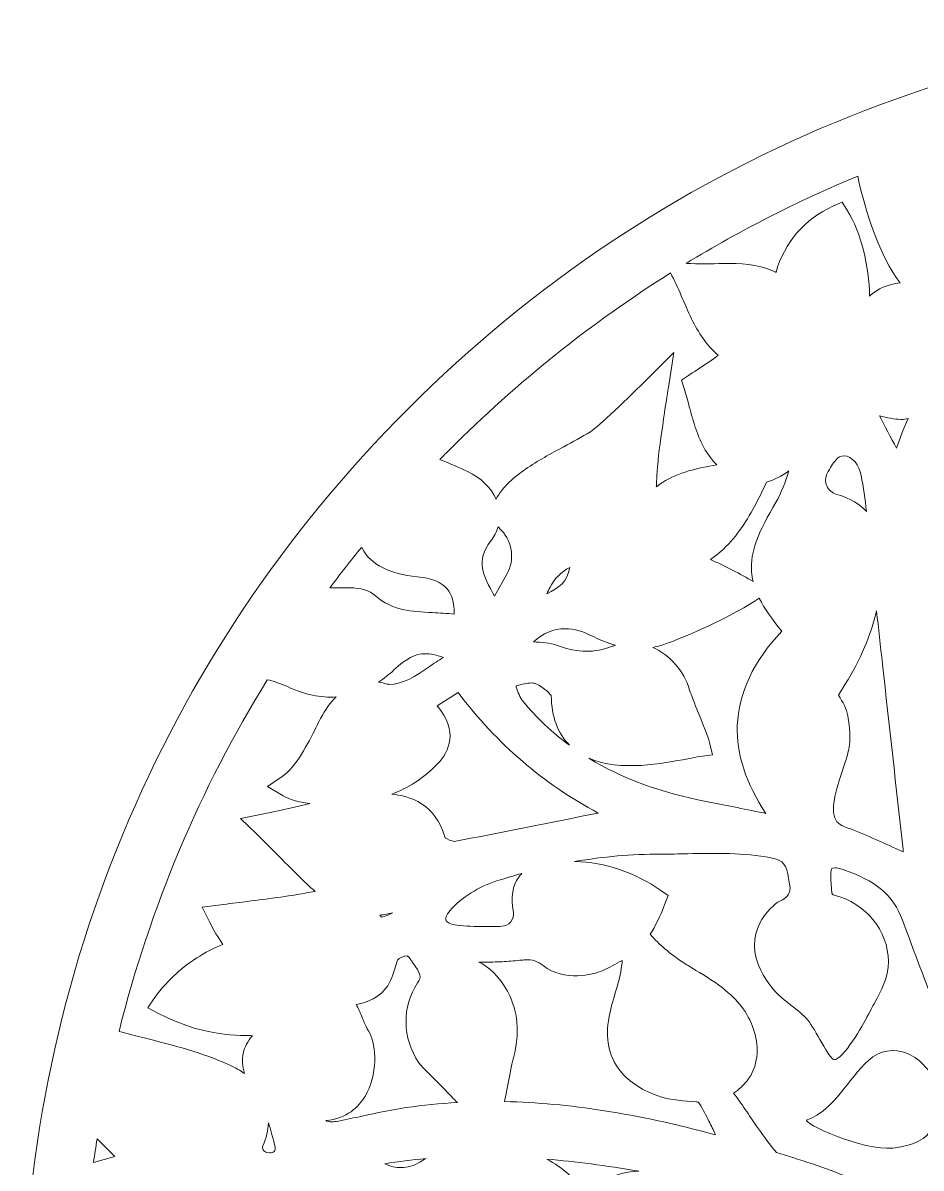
# Model space of a CAD drawing. Header units: millimetres. Extents: x -978 to 1415, y -113 to 605.
# Drawn here: x 728.8 to 962.8, y 306.6 to 605 of the extents above; entities that cross this region are included whole.
import ezdxf

# ---------------------------------------------------------------- set-up
doc = ezdxf.new("R2010")
doc.units = ezdxf.units.MM
doc.header["$MEASUREMENT"] = 0
doc.layers.add('Layer 1', color=7, linetype='Continuous')

msp = doc.modelspace()

# ---------------------------------------------------------------- linework, layer by layer
at = {"layer": 'Layer 1', "lineweight": 0}
for points, knots in [([(1314.18, 504.58), (1249.42, 569.34), (1163.31, 605.01), (1071.72, 605.01), (980.12, 605.01), (894.02, 569.34), (829.25, 504.58), (764.48, 439.81), (728.82, 353.7), (728.82, 262.11), (728.82, 170.52), (764.48, 84.41), (829.25, 19.64), (894.02, -45.12), (980.12, -80.79), (1071.72, -80.79), (1163.31, -80.79), (1249.42, -45.12), (1314.18, 19.64), (1378.95, 84.41), (1414.62, 170.52), (1414.62, 262.11), (1414.62, 353.7), (1378.95, 439.81), (1314.18, 504.58)], [0, 0, 0, 0, 1, 1, 1, 2, 2, 2, 3, 3, 3, 4, 4, 4, 5, 5, 5, 6, 6, 6, 7, 7, 7, 8, 8, 8, 8]), ([(946.34, 565.07), (948.31, 555.65), (952.06, 544.34), (957.36, 537.26), (954.23, 536.94), (951.52, 535.77), (949.4, 533.85), (949.33, 541.72), (947.13, 550.45), (943.63, 556.09), (943.63, 556.09), (942.25, 558.31), (942.25, 558.31), (942.25, 558.31), (939.87, 557.25), (939.87, 557.25), (932.55, 554), (927.13, 547.65), (925.04, 540.01), (924.74, 540.16), (924.45, 540.3), (924.15, 540.44), (920.14, 542.2), (915.68, 542.36), (911.37, 542.31), (908.14, 542.28), (904.84, 542.11), (901.6, 542.36), (915.87, 551.05), (930.8, 558.64), (946.34, 565.07)], [0, 0, 0, 0, 1, 1, 1, 2, 2, 2, 3, 3, 3, 4, 4, 4, 5, 5, 5, 6, 6, 6, 7, 7, 7, 8, 8, 8, 9, 9, 9, 10, 10, 10, 10]), ([(840.02, 493.85), (857.64, 511.47), (876.88, 526.84), (897.54, 539.85), (899.66, 536.02), (901.13, 531.84), (903.06, 527.91), (904.77, 524.39), (906.97, 520.93), (910, 518.41), (908.41, 517.13), (906.62, 515.99), (904.88, 514.87), (903.96, 514.29), (903.1, 513.74), (902.24, 513.16), (902.24, 513.16), (900.39, 511.9), (900.39, 511.9), (900.39, 511.9), (901.07, 509.76), (901.07, 509.76), (901.58, 508.2), (902.02, 506.57), (902.45, 505), (903.49, 501.17), (904.56, 497.22), (906.62, 493.73), (907.3, 492.57), (908.33, 491.19), (909.59, 489.85), (904.69, 489), (899.71, 488), (895.46, 485.28), (894.9, 484.92), (894.35, 484.52), (893.84, 484.1), (893.87, 484.63), (893.9, 485.16), (893.93, 485.68), (894.01, 487.17), (894.1, 488.71), (894.21, 489.97), (894.68, 495.41), (896.91, 509.44), (897, 510.04), (897, 510.04), (898.46, 519.14), (898.46, 519.14), (898.46, 519.14), (891.93, 512.64), (891.93, 512.64), (886.68, 507.42), (878.49, 499.59), (876.72, 498.5), (874.47, 497.12), (872.07, 495.83), (869.72, 494.57), (866.41, 492.79), (862.98, 490.94), (859.77, 488.74), (857.02, 486.85), (853.74, 484.11), (852.09, 480.92), (850.78, 483.93), (848.17, 486.49), (844.69, 488.12), (842.42, 489.19), (840.16, 490.16), (837.48, 491.28), (838.39, 492.21), (839.21, 493.04), (840.02, 493.85)], [0, 0, 0, 0, 1, 1, 1, 2, 2, 2, 3, 3, 3, 4, 4, 4, 5, 5, 5, 6, 6, 6, 7, 7, 7, 8, 8, 8, 9, 9, 9, 10, 10, 10, 11, 11, 11, 12, 12, 12, 13, 13, 13, 14, 14, 14, 15, 15, 15, 16, 16, 16, 17, 17, 17, 18, 18, 18, 19, 19, 19, 20, 20, 20, 21, 21, 21, 22, 22, 22, 23, 23, 23, 24, 24, 24, 24]), ([(959.45, 501.91), (958.28, 499.35), (957.31, 496.73), (956.46, 494.2), (954.92, 496.98), (953.3, 500.07), (952.01, 502.65), (953.97, 502.14), (955.82, 501.71), (957.56, 501.71), (958.24, 501.71), (958.87, 501.78), (959.45, 501.91)], [0, 0, 0, 0, 1, 1, 1, 2, 2, 2, 3, 3, 3, 4, 4, 4, 4]), ([(940.86, 482.16), (939.7, 482.49), (938.76, 483.29), (938.28, 484.38), (937.82, 485.43), (937.86, 486.61), (938.38, 487.63), (939.14, 489.11), (939.85, 490.22), (940.61, 491.12), (941.24, 491.86), (941.96, 492.23), (942.75, 492.23), (944.99, 492.23), (946.69, 489.66), (947.2, 487.12), (947.82, 484.06), (948.26, 480.9), (948.62, 477.74), (946.98, 479.52), (944.53, 481.15), (940.86, 482.16)], [0, 0, 0, 0, 1, 1, 1, 2, 2, 2, 3, 3, 3, 4, 4, 4, 5, 5, 5, 6, 6, 6, 7, 7, 7, 7]), ([(925.05, 480.2), (920.58, 472.53), (918.24, 467.35), (918.66, 461.95), (918.73, 461.11), (918.86, 460.29), (919.06, 459.47), (915.84, 461.42), (911.78, 463.48), (907.96, 465.21), (908.92, 465.84), (909.83, 466.55), (910.67, 467.3), (914.35, 470.57), (917.12, 474.72), (919.44, 479.03), (920.55, 481.11), (921.59, 483.23), (922.59, 485.37), (924.61, 485.96), (926.63, 486.97), (928.4, 488.27), (927.5, 485.38), (926.48, 482.65), (925.05, 480.2)], [0, 0, 0, 0, 1, 1, 1, 2, 2, 2, 3, 3, 3, 4, 4, 4, 5, 5, 5, 6, 6, 6, 7, 7, 7, 8, 8, 8, 8]), ([(850.75, 470.05), (851.63, 471.19), (852.26, 472.44), (852.64, 473.74), (852.95, 473.35), (853.25, 473.03), (853.48, 472.8), (856.43, 469.7), (857.01, 465.11), (854.92, 461.39), (854.92, 461.39), (851.71, 455.64), (851.71, 455.64), (848.65, 461.12), (846.67, 464.77), (850.75, 470.05)], [0, 0, 0, 0, 1, 1, 1, 2, 2, 2, 3, 3, 3, 4, 4, 4, 5, 5, 5, 5]), ([(817.04, 468.37), (817.08, 468.29), (817.12, 468.21), (817.17, 468.12), (819.45, 463.91), (824.28, 461.42), (831.54, 460.71), (835.39, 460.33), (837.95, 459.3), (839.38, 457.56), (840.57, 456.1), (841.17, 453.93), (841.19, 450.96), (839.27, 451.19), (837.4, 451.28), (835.58, 451.37), (830, 451.64), (825.19, 451.87), (820.66, 455.77), (819.07, 457.15), (816.87, 457.81), (813.93, 457.81), (813.11, 457.81), (812.26, 457.82), (811.39, 457.83), (811.39, 457.83), (811.33, 457.83), (811.33, 457.83), (810.57, 457.84), (809.72, 457.84), (808.83, 457.84), (811.49, 461.41), (814.24, 464.93), (817.04, 468.37)], [0, 0, 0, 0, 1, 1, 1, 2, 2, 2, 3, 3, 3, 4, 4, 4, 5, 5, 5, 6, 6, 6, 7, 7, 7, 8, 8, 8, 9, 9, 9, 10, 10, 10, 11, 11, 11, 11]), ([(865.31, 456.28), (865.6, 456.86), (865.88, 457.43), (866.16, 457.99), (867.29, 460.22), (869.1, 462), (871.3, 463.1), (870.69, 459.39), (868.53, 457.8), (865.31, 456.28)], [0, 0, 0, 0, 1, 1, 1, 2, 2, 2, 3, 3, 3, 3]), ([(907.73, 417.55), (907.33, 419.16), (906.1, 422.16), (904.79, 425.35), (903.89, 427.55), (902.87, 430.05), (902.54, 431.15), (900.97, 436.33), (897.34, 440.4), (892.94, 442.31), (893.8, 442.45), (894.62, 442.66), (895.39, 442.92), (901.95, 445.17), (912.69, 450.03), (919.32, 454.25), (919.32, 454.25), (920.68, 455.12), (920.68, 455.12), (922.05, 452.39), (924.05, 449.63), (926.56, 446.56), (919.17, 438.66), (915.26, 430.39), (914.95, 421.96), (914.68, 414.56), (917.18, 406.87), (922.38, 399.05), (922.38, 399.05), (921.74, 399.18), (921.74, 399.18), (916.3, 400.28), (911.61, 401.23), (906.83, 402.16), (895.02, 404.44), (884.9, 408.16), (876.31, 413.4), (884.49, 409.88), (895.62, 412.04), (902.04, 413.29), (903.34, 413.54), (904.47, 413.76), (905.21, 413.86), (905.21, 413.86), (908.53, 414.3), (908.53, 414.3), (908.53, 414.3), (907.73, 417.55), (907.73, 417.55)], [0, 0, 0, 0, 1, 1, 1, 2, 2, 2, 3, 3, 3, 4, 4, 4, 5, 5, 5, 6, 6, 6, 7, 7, 7, 8, 8, 8, 9, 9, 9, 10, 10, 10, 11, 11, 11, 12, 12, 12, 13, 13, 13, 14, 14, 14, 15, 15, 15, 16, 16, 16, 16]), ([(943.73, 424.47), (943.45, 426.29), (942.49, 428.05), (941.3, 429.84), (941.3, 429.84), (943.09, 432.73), (943.09, 432.73), (947.07, 439.16), (949.78, 445.5), (951.24, 451.85), (951.75, 447.25), (952.26, 442.65), (952.78, 438.05), (952.78, 438.05), (952.8, 437.87), (952.8, 437.87), (954.54, 422.14), (956.35, 405.88), (958.13, 389.68), (958.15, 389.46), (958.17, 389.24), (958.18, 389.01), (957.55, 389.3), (956.91, 389.59), (956.28, 389.88), (951.69, 391.98), (947.35, 393.96), (942.76, 395.65), (939.79, 396.74), (938.67, 399.52), (942.25, 409.98), (944.42, 416.32), (944.81, 417.46), (943.73, 424.47)], [0, 0, 0, 0, 1, 1, 1, 2, 2, 2, 3, 3, 3, 4, 4, 4, 5, 5, 5, 6, 6, 6, 7, 7, 7, 8, 8, 8, 9, 9, 9, 10, 10, 10, 11, 11, 11, 11]), ([(870.07, 447.16), (872.45, 447.16), (874.99, 446.44), (877.63, 445.02), (879.32, 444.12), (881.25, 443.39), (883.25, 442.88), (882.95, 442.79), (882.66, 442.69), (882.36, 442.58), (879.98, 441.7), (877.77, 441.28), (875.6, 441.28), (873.29, 441.28), (870.92, 441.75), (868.14, 442.76), (866.06, 443.51), (863.9, 443.68), (861.85, 443.71), (864.32, 446), (867.08, 447.16), (870.07, 447.16)], [0, 0, 0, 0, 1, 1, 1, 2, 2, 2, 3, 3, 3, 4, 4, 4, 5, 5, 5, 6, 6, 6, 7, 7, 7, 7]), ([(834.64, 437.24), (831.09, 434.82), (828.03, 432.73), (824.11, 432.64), (824.03, 432.67), (823.94, 432.69), (823.85, 432.72), (823.3, 432.88), (822.5, 433.11), (821.51, 433.26), (822.85, 434.15), (824.17, 435.21), (825.48, 436.42), (828.72, 439.43), (831.09, 440.66), (833.67, 440.66), (835, 440.66), (836.53, 440.34), (838.37, 439.69), (837.07, 438.9), (835.84, 438.06), (834.64, 437.24)], [0, 0, 0, 0, 1, 1, 1, 2, 2, 2, 3, 3, 3, 4, 4, 4, 5, 5, 5, 6, 6, 6, 7, 7, 7, 7]), ([(792.49, 433.85), (794.01, 433.56), (795.79, 432.95), (797.91, 431.99), (797.91, 431.99), (797.91, 431.99), (797.91, 431.99), (802.26, 430.02), (806.47, 429.16), (810.4, 429.39), (808.93, 427.92), (807.59, 426.05), (806.38, 423.79), (806, 423.08), (805.58, 422.24), (805.14, 421.35), (803.14, 417.34), (800.13, 411.29), (796.4, 408.68), (796.4, 408.68), (792.58, 406.02), (792.58, 406.02), (792.58, 406.02), (796.59, 403.64), (796.59, 403.64), (798.12, 402.73), (800.62, 402.02), (803.54, 401.62), (802.62, 401.4), (801.69, 401.19), (800.74, 400.96), (797.71, 400.26), (794.58, 399.53), (791.13, 398.83), (791.13, 398.83), (785.53, 397.7), (785.53, 397.7), (785.53, 397.7), (789.64, 393.73), (789.64, 393.73), (791.91, 391.55), (793.99, 389.44), (796, 387.4), (799.17, 384.19), (802.01, 381.32), (804.99, 378.7), (804.12, 378.6), (803.23, 378.46), (802.32, 378.27), (798.48, 377.5), (791.87, 376.68), (786.03, 375.96), (783.8, 375.68), (781.49, 375.4), (779.68, 375.15), (779.68, 375.15), (775.51, 374.59), (775.51, 374.59), (775.51, 374.59), (777.41, 370.83), (777.41, 370.83), (778.53, 368.6), (779.7, 366.65), (780.91, 364.92), (780.32, 364.68), (779.73, 364.43), (779.15, 364.16), (774.49, 362), (770.24, 358.98), (766.68, 355.28), (764.67, 353.19), (762.87, 350.87), (761.36, 348.38), (775.31, 340.26), (786.67, 341.3), (788.6, 341.12), (787.36, 339.67), (786.6, 338.18), (786.24, 336.57), (785.88, 334.91), (785.96, 333.19), (786.53, 331.27), (785.41, 332.1), (784.15, 332.84), (782.77, 333.46), (775.6, 336.7), (767.86, 338.67), (760.37, 340.57), (758.34, 341.08), (756.09, 341.66), (753.86, 342.26), (761.96, 374.64), (774.95, 405.44), (792.49, 433.85)], [0, 0, 0, 0, 1, 1, 1, 2, 2, 2, 3, 3, 3, 4, 4, 4, 5, 5, 5, 6, 6, 6, 7, 7, 7, 8, 8, 8, 9, 9, 9, 10, 10, 10, 11, 11, 11, 12, 12, 12, 13, 13, 13, 14, 14, 14, 15, 15, 15, 16, 16, 16, 17, 17, 17, 18, 18, 18, 19, 19, 19, 20, 20, 20, 21, 21, 21, 22, 22, 22, 23, 23, 23, 24, 24, 24, 25, 25, 25, 26, 26, 26, 27, 27, 27, 28, 28, 28, 29, 29, 29, 30, 30, 30, 31, 31, 31, 31]), ([(862.05, 432.94), (863.75, 432.51), (865.98, 430.48), (866.48, 429.73), (866.56, 424.24), (868.16, 419.9), (871.23, 416.8), (866.71, 420.13), (862.67, 423.95), (859.08, 428.28), (858.3, 429.22), (857.78, 430.68), (857.35, 431.97), (857.33, 432.05), (857.33, 432.12), (857.37, 432.19), (857.42, 432.27), (857.48, 432.32), (857.57, 432.35), (858.84, 432.69), (860.16, 433.03), (861.21, 433.03), (861.53, 433.03), (861.8, 433), (862.05, 432.94)], [0, 0, 0, 0, 1, 1, 1, 2, 2, 2, 3, 3, 3, 4, 4, 4, 5, 5, 5, 6, 6, 6, 7, 7, 7, 8, 8, 8, 8]), ([(878.72, 399.15), (878.72, 399.15), (876.3, 398.66), (876.3, 398.66), (864.2, 396.2), (852.77, 393.87), (841.22, 391.77), (840.54, 391.78), (839.34, 392.34), (838.84, 392.69), (836.38, 401.65), (829.48, 403.62), (824.91, 404.06), (829.03, 405.65), (833.26, 408.13), (836.85, 411.94), (839.96, 415.25), (842.32, 420.47), (836.78, 427.05), (836.78, 427.05), (842.24, 430.51), (842.24, 430.51), (852.47, 417.02), (864.41, 406.76), (878.72, 399.15)], [0, 0, 0, 0, 1, 1, 1, 2, 2, 2, 3, 3, 3, 4, 4, 4, 5, 5, 5, 6, 6, 6, 7, 7, 7, 8, 8, 8, 8]), ([(920.52, 359.5), (921.96, 356.03), (924.02, 353.15), (926.63, 350.95), (927.38, 350.31), (928.15, 349.71), (928.91, 349.12), (930.57, 347.82), (932.14, 346.6), (933.38, 345.13), (935.23, 342.93), (938.88, 335.05), (940.15, 334.91), (942.5, 334.67), (947.78, 344.13), (948.83, 346.13), (949.33, 347.06), (949.77, 347.91), (950.13, 348.58), (950.35, 348.97), (950.56, 349.36), (950.78, 349.75), (952.44, 352.76), (954.31, 356.17), (954.31, 360.43), (954.29, 368.49), (948.36, 375.78), (940.2, 377.77), (939.83, 377.86), (939.57, 378.16), (939.55, 378.53), (939.42, 380.19), (939.34, 381.67), (939.3, 383.06), (939.26, 384.07), (939.46, 384.55), (939.58, 384.68), (939.66, 384.76), (939.91, 384.85), (940.37, 384.85), (940.91, 384.85), (941.56, 384.73), (942.3, 384.48), (950.92, 381.66), (955.61, 377.71), (957.99, 371.26), (961.83, 360.86), (965.82, 350.37), (969.69, 340.21), (971.86, 334.52), (974.06, 328.73), (976.25, 322.92), (973.64, 325.3), (970.68, 327.34), (967.27, 328.36), (965.27, 331.61), (962.98, 334.93), (959.34, 336.46), (955.74, 337.97), (952.09, 337.31), (949.19, 334.73), (943.61, 329.75), (940.5, 322.01), (933.13, 319.19), (931.49, 318.56), (947.81, 310.96), (955.44, 311.87), (958.51, 312.24), (963.53, 313.28), (965.16, 316.27), (966.1, 318), (965.79, 319.94), (965.37, 321.77), (965.37, 321.78), (965.37, 321.79), (965.37, 321.79), (965.19, 322.54), (965.97, 323.14), (966.65, 322.78), (966.95, 322.62), (967.25, 322.46), (967.54, 322.29), (969.75, 320.88), (971.73, 319.06), (973.52, 317.14), (977.01, 313.43), (979.83, 309.12), (982.27, 304.67), (983.21, 302.93), (984.09, 301.17), (984.93, 299.39), (986.57, 294.49), (987.9, 289.36), (989.29, 283.97), (989.29, 283.97), (989.31, 283.9), (989.31, 283.9), (989.58, 282.85), (989.85, 281.78), (990.14, 280.7), (989.63, 280.94), (989.13, 281.18), (988.65, 281.43), (983.13, 284.17), (977.56, 287.19), (972.18, 290.12), (960.14, 296.66), (947.69, 303.43), (934.53, 307.73), (931.2, 308.82), (928.13, 309.79), (925.16, 310.71), (924.94, 310.97), (924.72, 311.23), (924.51, 311.49), (922.83, 313.52), (921.28, 315.71), (919.99, 317.59), (919.52, 318.27), (919.05, 318.95), (918.59, 319.64), (918.59, 319.64), (918.52, 319.74), (918.52, 319.74), (917.55, 321.17), (916.55, 322.64), (915.51, 324.09), (914.98, 324.84), (914.47, 325.54), (913.96, 326.2), (915.36, 327.06), (916.55, 328.12), (917.5, 329.37), (918.89, 331.18), (919.77, 333.36), (920.04, 335.66), (920.29, 337.78), (920.07, 340), (919.38, 342.25), (918.76, 344.29), (917.79, 346.25), (916.5, 348.09), (915.31, 349.78), (913.81, 351.36), (911.92, 352.92), (909.45, 354.95), (906.76, 356.58), (904.17, 358.16), (903.12, 358.8), (902.03, 359.46), (900.99, 360.13), (899.15, 361.32), (897.55, 362.51), (896.11, 363.76), (894.78, 364.91), (893.47, 366.19), (892.21, 367.58), (893.64, 369.7), (894.89, 372.25), (896.1, 375.48), (896.1, 375.48), (896.91, 377.66), (896.91, 377.66), (896.91, 377.66), (895, 378.99), (895, 378.99), (888.18, 383.73), (880.64, 386.26), (872.57, 386.51), (880.06, 387.81), (887.37, 388.43), (894.99, 388.43), (897.31, 388.43), (899.7, 388.48), (902.01, 388.53), (902.01, 388.53), (902.05, 388.54), (902.05, 388.54), (909.26, 388.7), (916.73, 388.87), (923.7, 387.48), (927.12, 386.8), (927.79, 385.66), (928.3, 382.07), (928.39, 381.47), (928.49, 380.84), (928.63, 380.16), (928.93, 378.67), (928.11, 377.16), (926.69, 376.55), (926.58, 376.5), (926.46, 376.46), (926.35, 376.4), (924.93, 375.77), (916.44, 369.32), (920.52, 359.5)], [0, 0, 0, 0, 1, 1, 1, 2, 2, 2, 3, 3, 3, 4, 4, 4, 5, 5, 5, 6, 6, 6, 7, 7, 7, 8, 8, 8, 9, 9, 9, 10, 10, 10, 11, 11, 11, 12, 12, 12, 13, 13, 13, 14, 14, 14, 15, 15, 15, 16, 16, 16, 17, 17, 17, 18, 18, 18, 19, 19, 19, 20, 20, 20, 21, 21, 21, 22, 22, 22, 23, 23, 23, 24, 24, 24, 25, 25, 25, 26, 26, 26, 27, 27, 27, 28, 28, 28, 29, 29, 29, 30, 30, 30, 31, 31, 31, 32, 32, 32, 33, 33, 33, 34, 34, 34, 35, 35, 35, 36, 36, 36, 37, 37, 37, 38, 38, 38, 39, 39, 39, 40, 40, 40, 41, 41, 41, 42, 42, 42, 43, 43, 43, 44, 44, 44, 45, 45, 45, 46, 46, 46, 47, 47, 47, 48, 48, 48, 49, 49, 49, 50, 50, 50, 51, 51, 51, 52, 52, 52, 53, 53, 53, 54, 54, 54, 55, 55, 55, 56, 56, 56, 57, 57, 57, 58, 58, 58, 59, 59, 59, 60, 60, 60, 61, 61, 61, 62, 62, 62, 63, 63, 63, 64, 64, 64, 65, 65, 65, 65]), ([(856.6, 373.33), (856.75, 372.44), (856.5, 371.52), (855.92, 370.81), (855.32, 370.08), (854.44, 369.65), (853.5, 369.63), (852.37, 369.61), (850.88, 369.58), (849.4, 369.58), (846.49, 369.58), (844.11, 369.69), (841.94, 369.91), (840.22, 370.09), (839.22, 370.72), (839.02, 371.23), (838.86, 371.61), (839.06, 372.5), (840.11, 373.72), (843.02, 377.09), (847.65, 380.01), (852.49, 381.53), (854.64, 382.21), (856.76, 382.83), (858.84, 383.41), (858.53, 383.1), (858.25, 382.78), (857.99, 382.42), (856.38, 380.23), (855.92, 377.25), (856.6, 373.33)], [0, 0, 0, 0, 1, 1, 1, 2, 2, 2, 3, 3, 3, 4, 4, 4, 5, 5, 5, 6, 6, 6, 7, 7, 7, 8, 8, 8, 9, 9, 9, 10, 10, 10, 10]), ([(825.16, 373.18), (824.23, 372.68), (823.19, 372.24), (822.25, 371.99), (822.12, 372.17), (821.97, 372.36), (821.82, 372.56), (822.98, 372.66), (824.09, 372.87), (825.16, 373.18)], [0, 0, 0, 0, 1, 1, 1, 2, 2, 2, 3, 3, 3, 3]), ([(819.17, 341.76), (818.25, 343.41), (817.66, 344.8), (817.09, 346.14), (816.64, 347.2), (816.2, 348.22), (815.65, 349.26), (822.81, 350.74), (824.47, 354.35), (825.7, 358.55), (825.94, 359.36), (826.16, 360.12), (826.46, 360.8), (826.8, 361.55), (828.15, 361.9), (828.97, 361.9), (828.97, 361.9), (829.26, 361.81), (829.74, 361.13), (829.92, 360.87), (830.1, 360.62), (830.28, 360.37), (832.57, 357.14), (832.74, 356.47), (831.64, 354.87), (827.52, 348.85), (827.65, 340.49), (831.97, 334.08), (831.97, 334.08), (831.97, 334.08), (831.97, 334.08), (832.22, 333.7), (832.28, 333.62), (838.8, 326.99), (838.8, 326.99), (838.89, 326.9), (838.89, 326.9), (839.95, 325.82), (841.02, 324.73), (842.02, 323.71), (837.47, 323.47), (833.08, 323.03), (828.68, 322.4), (824.81, 321.84), (820.97, 321.01), (817.25, 320.2), (815.22, 319.75), (813.11, 319.3), (811.04, 318.89), (810.36, 318.76), (809.75, 318.69), (809.24, 318.69), (808.56, 318.69), (808.09, 318.78), (807.73, 319.02), (813.26, 319.49), (816.32, 322.63), (817.96, 325.33), (821.31, 330.89), (820.92, 338.65), (819.17, 341.76)], [0, 0, 0, 0, 1, 1, 1, 2, 2, 2, 3, 3, 3, 4, 4, 4, 5, 5, 5, 6, 6, 6, 7, 7, 7, 8, 8, 8, 9, 9, 9, 10, 10, 10, 11, 11, 11, 12, 12, 12, 13, 13, 13, 14, 14, 14, 15, 15, 15, 16, 16, 16, 17, 17, 17, 18, 18, 18, 19, 19, 19, 20, 20, 20, 20]), ([(854.33, 323.95), (855.15, 328.37), (856.29, 334.27), (856.6, 335.33), (858.84, 343.23), (856.99, 349.17), (855.05, 352.76), (852.96, 356.62), (849.98, 359.21), (847.63, 360.3), (847.92, 360.3), (848.21, 360.3), (848.5, 360.3), (850.48, 360.3), (852.12, 360.33), (853.66, 360.41), (855.23, 360.48), (856.77, 360.63), (858.26, 360.77), (858.26, 360.77), (858.37, 360.78), (858.37, 360.78), (858.83, 360.82), (859.29, 360.86), (859.75, 360.9), (861.37, 361.05), (863.01, 360.52), (864.4, 359.41), (869.85, 355.05), (877.51, 357.03), (879.76, 358.07), (881.48, 358.86), (883.25, 359.72), (884.94, 360.74), (884.92, 360.05), (884.85, 359.33), (884.73, 358.57), (884.42, 356.49), (883.81, 354.45), (883.15, 352.27), (882.56, 350.3), (881.94, 348.25), (881.54, 346.11), (881.01, 343.21), (880.98, 340.67), (881.45, 338.35), (881.93, 336.03), (882.97, 333.82), (884.46, 331.96), (886.86, 328.99), (890.39, 326.72), (894.95, 325.23), (897.41, 324.42), (901.36, 324.08), (904.24, 323.93), (904.62, 323.91), (904.95, 323.71), (905.14, 323.39), (906.01, 321.89), (906.83, 320.38), (907.58, 318.88), (908.16, 317.72), (908.72, 316.54), (909.24, 315.34), (888.61, 320.87), (871.03, 323.63), (854.33, 323.95)], [0, 0, 0, 0, 1, 1, 1, 2, 2, 2, 3, 3, 3, 4, 4, 4, 5, 5, 5, 6, 6, 6, 7, 7, 7, 8, 8, 8, 9, 9, 9, 10, 10, 10, 11, 11, 11, 12, 12, 12, 13, 13, 13, 14, 14, 14, 15, 15, 15, 16, 16, 16, 17, 17, 17, 18, 18, 18, 19, 19, 19, 20, 20, 20, 21, 21, 21, 22, 22, 22, 22]), ([(792.37, 310.71), (791.96, 310.77), (791.62, 311), (791.41, 311.36), (791.22, 311.71), (791.19, 312.11), (791.35, 312.47), (792.21, 314.49), (792.69, 316.5), (792.79, 318.46), (793.36, 316.72), (793.85, 314.83), (794.37, 312.8), (794.37, 312.8), (794.54, 312.14), (794.54, 312.14), (794.65, 311.72), (794.55, 311.32), (794.27, 311), (793.99, 310.68), (793.6, 310.54), (793.18, 310.6), (793.18, 310.6), (792.37, 310.71), (792.37, 310.71)], [0, 0, 0, 0, 1, 1, 1, 2, 2, 2, 3, 3, 3, 4, 4, 4, 5, 5, 5, 6, 6, 6, 7, 7, 7, 8, 8, 8, 8]), ([(748.14, 314.24), (748.14, 314.24), (752.74, 309.64), (752.74, 309.64), (752.74, 309.64), (747.22, 308.09), (747.22, 308.09), (747.51, 310.13), (747.82, 312.19), (748.14, 314.24)], [0, 0, 0, 0, 1, 1, 1, 2, 2, 2, 3, 3, 3, 3]), ([(823.1, 307.78), (826.65, 308.36), (830.21, 308.81), (833.85, 309.13), (833.35, 308.86), (832.87, 308.58), (832.38, 308.28), (830.71, 307.26), (829.02, 306.75), (827.34, 306.75), (825.97, 306.75), (824.55, 307.09), (823.1, 307.78)], [0, 0, 0, 0, 1, 1, 1, 2, 2, 2, 3, 3, 3, 4, 4, 4, 4]), ([(865.37, 308.97), (872.73, 308.33), (880.65, 307.3), (889.29, 305.85), (886.32, 305.74), (883.35, 304.96), (880.63, 303.57), (878.84, 302.65), (877.2, 301.48), (875.74, 300.06), (872.84, 303.76), (869.32, 306.77), (865.37, 308.97)], [0, 0, 0, 0, 1, 1, 1, 2, 2, 2, 3, 3, 3, 4, 4, 4, 4])]:
    msp.add_open_spline(points, degree=3, knots=knots, dxfattribs=at)

doc.saveas('drawing.dxf')
